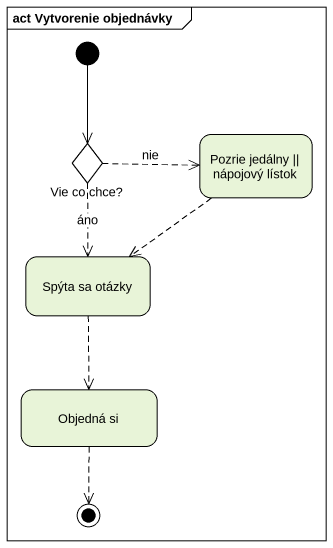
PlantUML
@startuml
mainframe act Vytvorenie objednávky
hide empty description
state "Vie co chce?" as Vie_co_chce <<choice>>
state "Pozrie jedálny || nápojový lístok" as Pozrie_jedálny_nápojový
state "Spýta sa otázky" as Spýta_sa_otázky
state "Objedná si" as Objedná_si
[*] --> Vie_co_chce
Vie_co_chce -right[dashed]-> Pozrie_jedálny_nápojový : nie
Vie_co_chce -[dashed]-> Spýta_sa_otázky : áno
Pozrie_jedálny_nápojový -[dashed]-> Spýta_sa_otázky
Spýta_sa_otázky -[dashed]-> Objedná_si
Objedná_si -[dashed]-> [*]
@enduml
